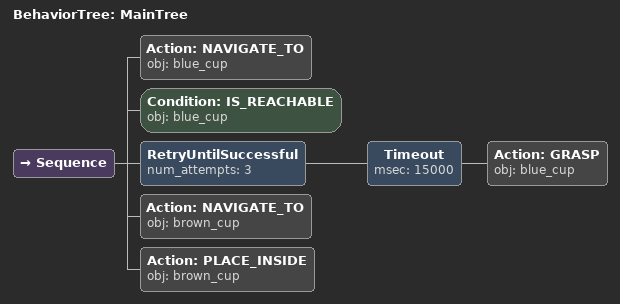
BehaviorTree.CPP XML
<root main_tree_to_execute="MainTree">
  <BehaviorTree ID="MainTree">
    <Sequence>
      <!-- Navigate to blue_cup -->
      <Action ID="NAVIGATE_TO" obj="blue_cup" />
      <!-- Check blue_cup is reachable before GRASP -->
      <Condition ID="IS_REACHABLE" obj="blue_cup" />
      <!-- Retry GRASP blue_cup up to 3 attempts -->
      <RetryUntilSuccessful num_attempts="3">
        <!-- Timeout: GRASP blue_cup within 15s -->
        <Timeout msec="15000">
          <!-- Grasp blue_cup -->
          <Action ID="GRASP" obj="blue_cup" />
        </Timeout>
      </RetryUntilSuccessful>
      <!-- Navigate to brown_cup -->
      <Action ID="NAVIGATE_TO" obj="brown_cup" />
      <!-- Place inside brown_cup -->
      <Action ID="PLACE_INSIDE" obj="brown_cup" />
    </Sequence>
  </BehaviorTree>
</root>
